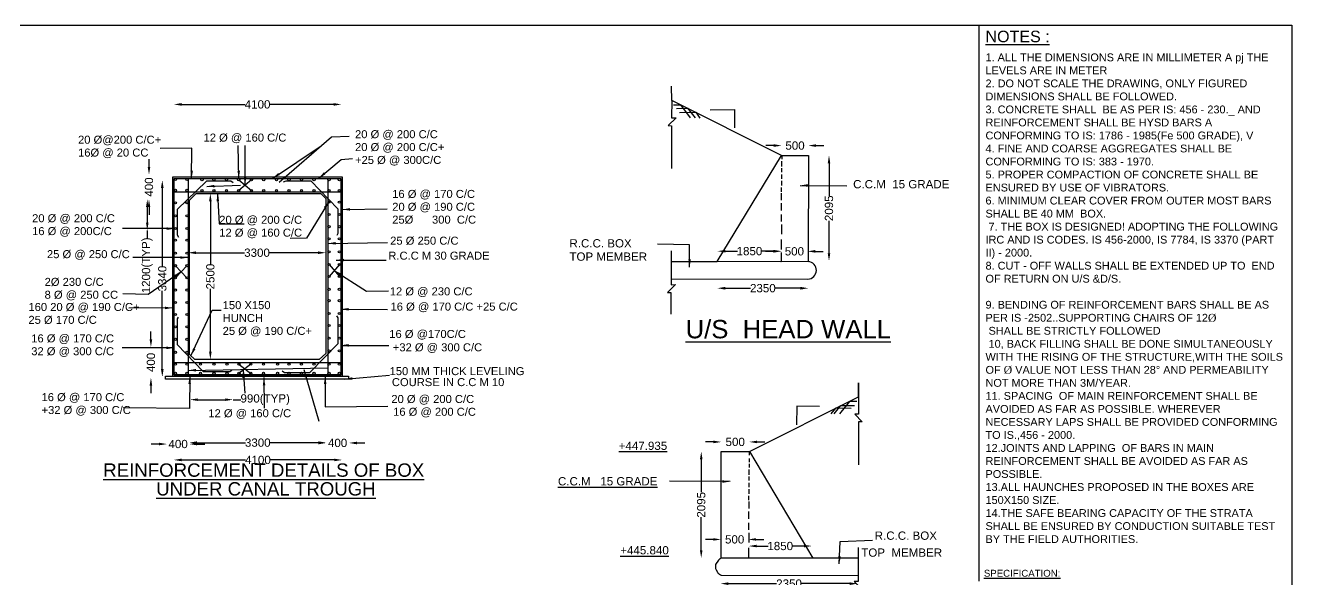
# Model space of a CAD drawing. Header units: millimetres. Extents: x 1717576 to 3438691, y 45591863 to 91207253.
# Drawn here: x 1726162 to 1739948, y 45601155 to 45607188 of the extents above; entities that cross this region are included whole.
import ezdxf

# ---------------------------------------------------------------- set-up
doc = ezdxf.new("R2010")
doc.units = ezdxf.units.MM
doc.header["$MEASUREMENT"] = 0
for name, color, linetype in [('DIMENSION', 7, 'Continuous'), ('DRAWING', 2, 'Continuous'), ('TEXT', 7, 'Continuous')]:
    doc.layers.add(name, color=color, linetype=linetype)
doc.styles.get("Standard").update_dxf_attribs({"font": 'arial.ttf', "height": 90})
doc.dimstyles.get("Standard").update_dxf_attribs({"dimtxt": 100, "dimasz": 85, "dimexe": 0.18, "dimexo": 0.0625, "dimgap": 0.09, "dimtad": 0, "dimdec": 0, "dimzin": 0, "dimdsep": 46, "dimtxsty": 'Standard', "dimcen": 0.09, "dimse1": 1, "dimse2": 1, "dimadec": 0, "dimazin": 0, "dimtfac": 1, "dimtdec": 0, "dimtofl": 0, "dimtmove": 0, "dimatfit": 3, "dimfxl": 1, "dimtolj": 1, "dimtzin": 0, "dimarcsym": 0})

# ---------------------------------------------------------------- blocks, each defined once
blk = doc.blocks.new('*D106')
at = {"layer": 'Defpoints', "color": 0, "transparency": 16777216}
for p in [(1727493, 45605562), (1727508, 45605562), (1727488, 45605295)]:
    blk.add_point(p, dxfattribs=at)
at = {"layer": 'DIMENSION', "color": 0, "lineweight": -2, "transparency": 16777216}
for p, q in [((1727508, 45605647), (1727508, 45605732)), ((1727508, 45605210), (1727508, 45605125))]:
    blk.add_line(p, q, dxfattribs=at)
at = {"layer": 'DIMENSION', "color": 0, "transparency": 16777216}
for points in [[(1727494, 45605647), (1727522, 45605647), (1727508, 45605562)], [(1727494, 45605210), (1727522, 45605210), (1727508, 45605295)]]:
    blk.add_solid(points, dxfattribs=at)
at = {"layer": 'DIMENSION', "color": 0, "transparency": 16777216, "insert": (1727508, 45605428), "char_height": 90, "attachment_point": 5, "rotation": 90}
blk.add_mtext('\\A1;400', dxfattribs=at)
blk = doc.blocks.new('*D107')
at = {"layer": 'Defpoints', "color": 0, "transparency": 16777216}
for p in [(1727488, 45605295), (1727489, 45604956), (1727497, 45604956)]:
    blk.add_point(p, dxfattribs=at)
at = {"layer": 'DIMENSION', "color": 0, "lineweight": -2, "transparency": 16777216}
for p, q in [((1727489, 45605210), (1727489, 45605041)), ((1727489, 45604956), (1727489, 45604871))]:
    blk.add_line(p, q, dxfattribs=at)
at = {"layer": 'DIMENSION', "color": 0, "transparency": 16777216}
for points in [[(1727475, 45605210), (1727503, 45605210), (1727489, 45605295)], [(1727475, 45605041), (1727503, 45605041), (1727489, 45604956)]]:
    blk.add_solid(points, dxfattribs=at)
at = {"layer": 'DIMENSION', "color": 0, "transparency": 16777216, "insert": (1727489, 45604576), "char_height": 90, "attachment_point": 5, "rotation": 90}
blk.add_mtext('\\A1;1200(TYP)', dxfattribs=at)
blk = doc.blocks.new('*D108')
at = {"layer": 'Defpoints', "color": 0, "transparency": 16777216}
for p in [(1727521, 45603685), (1727523, 45603353), (1727529, 45603353)]:
    blk.add_point(p, dxfattribs=at)
at = {"layer": 'DIMENSION', "color": 0, "lineweight": -2, "transparency": 16777216}
for p, q in [((1727529, 45603770), (1727529, 45603855)), ((1727529, 45603268), (1727529, 45603183))]:
    blk.add_line(p, q, dxfattribs=at)
at = {"layer": 'DIMENSION', "color": 0, "transparency": 16777216}
for points in [[(1727515, 45603770), (1727543, 45603770), (1727529, 45603685)], [(1727515, 45603268), (1727543, 45603268), (1727529, 45603353)]]:
    blk.add_solid(points, dxfattribs=at)
at = {"layer": 'DIMENSION', "color": 0, "transparency": 16777216, "insert": (1727529, 45603519), "char_height": 90, "attachment_point": 5, "rotation": 90}
blk.add_mtext('\\A1;400', dxfattribs=at)
blk = doc.blocks.new('*D109')
at = {"layer": 'Defpoints', "color": 0, "transparency": 16777216}
for p in [(1727953, 45603173), (1728424, 45603146), (1728424, 45603114)]:
    blk.add_point(p, dxfattribs=at)
at = {"layer": 'DIMENSION', "color": 0, "lineweight": -2, "transparency": 16777216}
for p, q in [((1728038, 45603114), (1728339, 45603114)), ((1728424, 45603114), (1728509, 45603114))]:
    blk.add_line(p, q, dxfattribs=at)
at = {"layer": 'DIMENSION', "color": 0, "transparency": 16777216}
for points in [[(1728038, 45603128), (1728038, 45603100), (1727953, 45603114)], [(1728339, 45603128), (1728339, 45603100), (1728424, 45603114)]]:
    blk.add_solid(points, dxfattribs=at)
at = {"layer": 'DIMENSION', "color": 0, "transparency": 16777216, "insert": (1728773, 45603114), "char_height": 90, "attachment_point": 5}
blk.add_mtext('\\A1;990(TYP)', dxfattribs=at)
blk = doc.blocks.new('*D110')
at = {"layer": 'Defpoints', "color": 0, "transparency": 16777216}
for p in [(1727703, 45602631), (1727703, 45602631), (1727947, 45602631)]:
    blk.add_point(p, dxfattribs=at)
at = {"layer": 'DIMENSION', "color": 0, "lineweight": -2, "transparency": 16777216}
for p, q in [((1727618, 45602631), (1727533, 45602631)), ((1728032, 45602631), (1728117, 45602631))]:
    blk.add_line(p, q, dxfattribs=at)
at = {"layer": 'DIMENSION', "color": 0, "transparency": 16777216}
for points in [[(1727618, 45602645), (1727618, 45602617), (1727703, 45602631)], [(1728032, 45602645), (1728032, 45602617), (1727947, 45602631)]]:
    blk.add_solid(points, dxfattribs=at)
at = {"layer": 'DIMENSION', "color": 0, "transparency": 16777216, "insert": (1727825, 45602631), "char_height": 90, "attachment_point": 5}
blk.add_mtext('\\A1;400', dxfattribs=at)
blk = doc.blocks.new('*D111')
at = {"layer": 'Defpoints', "color": 0, "transparency": 16777216}
for p in [(1729436, 45602646), (1729436, 45602641), (1727947, 45602631)]:
    blk.add_point(p, dxfattribs=at)
at = {"layer": 'DIMENSION', "color": 0, "lineweight": -2, "transparency": 16777216}
for p, q in [((1728032, 45602646), (1728557, 45602646)), ((1729351, 45602646), (1728826, 45602646))]:
    blk.add_line(p, q, dxfattribs=at)
at = {"layer": 'DIMENSION', "color": 0, "transparency": 16777216}
for points in [[(1728032, 45602661), (1728032, 45602632), (1727947, 45602646)], [(1729351, 45602661), (1729351, 45602632), (1729436, 45602646)]]:
    blk.add_solid(points, dxfattribs=at)
at = {"layer": 'DIMENSION', "color": 0, "transparency": 16777216, "insert": (1728692, 45602646), "char_height": 90, "attachment_point": 5}
blk.add_mtext('\\A1;3300', dxfattribs=at)
blk = doc.blocks.new('*D112')
at = {"layer": 'Defpoints', "color": 0, "transparency": 16777216}
for p in [(1729436, 45602641), (1729686, 45602643), (1729686, 45602643)]:
    blk.add_point(p, dxfattribs=at)
at = {"layer": 'DIMENSION', "color": 0, "lineweight": -2, "transparency": 16777216}
for p, q in [((1729351, 45602643), (1729266, 45602643)), ((1729771, 45602643), (1729856, 45602643))]:
    blk.add_line(p, q, dxfattribs=at)
at = {"layer": 'DIMENSION', "color": 0, "transparency": 16777216}
for points in [[(1729351, 45602657), (1729351, 45602628), (1729436, 45602643)], [(1729771, 45602657), (1729771, 45602628), (1729686, 45602643)]]:
    blk.add_solid(points, dxfattribs=at)
at = {"layer": 'DIMENSION', "color": 0, "transparency": 16777216, "insert": (1729561, 45602643), "char_height": 90, "attachment_point": 5}
blk.add_mtext('\\A1;400', dxfattribs=at)
blk = doc.blocks.new('*D113')
at = {"layer": 'Defpoints', "color": 0, "transparency": 16777216}
for p in [(1727777, 45602458), (1727777, 45602448), (1729611, 45602460)]:
    blk.add_point(p, dxfattribs=at)
at = {"layer": 'DIMENSION', "color": 0, "lineweight": -2, "transparency": 16777216}
for p, q in [((1727862, 45602458), (1728558, 45602458)), ((1729526, 45602458), (1728830, 45602458))]:
    blk.add_line(p, q, dxfattribs=at)
at = {"layer": 'DIMENSION', "color": 0, "transparency": 16777216}
for points in [[(1727862, 45602472), (1727862, 45602444), (1727777, 45602458)], [(1729526, 45602472), (1729526, 45602444), (1729611, 45602458)]]:
    blk.add_solid(points, dxfattribs=at)
at = {"layer": 'DIMENSION', "color": 0, "transparency": 16777216, "insert": (1728694, 45602458), "char_height": 90, "attachment_point": 5}
blk.add_mtext('\\A1;4100', dxfattribs=at)
blk = doc.blocks.new('*D116')
at = {"layer": 'Defpoints', "color": 0, "transparency": 16777216}
for p in [(1729433, 45604713), (1727934, 45604661), (1729433, 45604661)]:
    blk.add_point(p, dxfattribs=at)
at = {"layer": 'DIMENSION', "color": 0, "lineweight": -2, "transparency": 16777216}
for p, q in [((1728019, 45604713), (1728549, 45604713)), ((1729348, 45604713), (1728818, 45604713))]:
    blk.add_line(p, q, dxfattribs=at)
at = {"layer": 'DIMENSION', "color": 0, "transparency": 16777216}
for points in [[(1728019, 45604728), (1728019, 45604699), (1727934, 45604713)], [(1729348, 45604728), (1729348, 45604699), (1729433, 45604713)]]:
    blk.add_solid(points, dxfattribs=at)
at = {"layer": 'DIMENSION', "color": 0, "transparency": 16777216, "insert": (1728684, 45604713), "char_height": 90, "attachment_point": 5}
blk.add_mtext('\\A1;3300', dxfattribs=at)
blk = doc.blocks.new('*D117')
at = {"layer": 'Defpoints', "color": 0, "transparency": 16777216}
for p in [(1728176, 45605359), (1728182, 45605359), (1728182, 45603550)]:
    blk.add_point(p, dxfattribs=at)
at = {"layer": 'DIMENSION', "color": 0, "lineweight": -2, "transparency": 16777216}
for p, q in [((1728176, 45605274), (1728176, 45604589)), ((1728176, 45603635), (1728176, 45604319))]:
    blk.add_line(p, q, dxfattribs=at)
at = {"layer": 'DIMENSION', "color": 0, "transparency": 16777216}
for points in [[(1728162, 45605274), (1728190, 45605274), (1728176, 45605359)], [(1728162, 45603635), (1728190, 45603635), (1728176, 45603550)]]:
    blk.add_solid(points, dxfattribs=at)
at = {"layer": 'DIMENSION', "color": 0, "transparency": 16777216, "insert": (1728176, 45604454), "char_height": 90, "attachment_point": 5, "rotation": 90}
blk.add_mtext('\\A1;2500', dxfattribs=at)
blk = doc.blocks.new('*D114')
at = {"layer": 'Defpoints', "color": 0, "transparency": 16777216}
for p in [(1727653, 45605503), (1727674, 45605503), (1727656, 45603361)]:
    blk.add_point(p, dxfattribs=at)
at = {"layer": 'DIMENSION', "color": 0, "lineweight": -2, "transparency": 16777216}
for p, q in [((1727653, 45605418), (1727653, 45604566)), ((1727653, 45603446), (1727653, 45604298))]:
    blk.add_line(p, q, dxfattribs=at)
at = {"layer": 'DIMENSION', "color": 0, "transparency": 16777216}
for points in [[(1727638, 45605418), (1727667, 45605418), (1727653, 45605503)], [(1727638, 45603446), (1727667, 45603446), (1727653, 45603361)]]:
    blk.add_solid(points, dxfattribs=at)
at = {"layer": 'DIMENSION', "color": 0, "transparency": 16777216, "insert": (1727653, 45604432), "char_height": 90, "attachment_point": 5, "rotation": 90}
blk.add_mtext('\\A1;3340', dxfattribs=at)
blk = doc.blocks.new('*D115')
at = {"layer": 'Defpoints', "color": 0, "transparency": 16777216}
for p in [(1727778, 45606326), (1729602, 45606344), (1729602, 45606327)]:
    blk.add_point(p, dxfattribs=at)
at = {"layer": 'DIMENSION', "color": 0, "lineweight": -2, "transparency": 16777216}
for p, q in [((1727863, 45606327), (1728554, 45606327)), ((1729517, 45606327), (1728826, 45606327))]:
    blk.add_line(p, q, dxfattribs=at)
at = {"layer": 'DIMENSION', "color": 0, "transparency": 16777216}
for points in [[(1727863, 45606342), (1727863, 45606313), (1727778, 45606327)], [(1729517, 45606342), (1729517, 45606313), (1729602, 45606327)]]:
    blk.add_solid(points, dxfattribs=at)
at = {"layer": 'DIMENSION', "color": 0, "transparency": 16777216, "insert": (1728690, 45606327), "char_height": 90, "attachment_point": 5}
blk.add_mtext('\\A1;4100', dxfattribs=at)
blk = doc.blocks.new('*D118')
at = {"layer": 'Defpoints', "color": 0, "transparency": 16777216}
for p in [(1734686, 45605879), (1734395, 45605773), (1734686, 45605771)]:
    blk.add_point(p, dxfattribs=at)
at = {"layer": 'DIMENSION', "color": 0, "lineweight": -2, "transparency": 16777216}
for p, q in [((1734310, 45605879), (1734225, 45605879)), ((1734771, 45605879), (1734856, 45605879))]:
    blk.add_line(p, q, dxfattribs=at)
at = {"layer": 'DIMENSION', "color": 0, "transparency": 16777216}
for points in [[(1734310, 45605894), (1734310, 45605865), (1734395, 45605879)], [(1734771, 45605894), (1734771, 45605865), (1734686, 45605879)]]:
    blk.add_solid(points, dxfattribs=at)
at = {"layer": 'DIMENSION', "color": 0, "transparency": 16777216, "insert": (1734541, 45605879), "char_height": 90, "attachment_point": 5}
blk.add_mtext('\\A1;500', dxfattribs=at)
blk = doc.blocks.new('*D119')
at = {"layer": 'Defpoints', "color": 0, "transparency": 16777216}
for p in [(1734687, 45605772), (1734685, 45604622), (1734911, 45604622)]:
    blk.add_point(p, dxfattribs=at)
at = {"layer": 'DIMENSION', "color": 0, "lineweight": -2, "transparency": 16777216}
for p, q in [((1734911, 45605687), (1734911, 45605333)), ((1734911, 45604707), (1734911, 45605062))]:
    blk.add_line(p, q, dxfattribs=at)
at = {"layer": 'DIMENSION', "color": 0, "transparency": 16777216}
for points in [[(1734897, 45605687), (1734925, 45605687), (1734911, 45605772)], [(1734897, 45604707), (1734925, 45604707), (1734911, 45604622)]]:
    blk.add_solid(points, dxfattribs=at)
at = {"layer": 'DIMENSION', "color": 0, "transparency": 16777216, "insert": (1734911, 45605197), "char_height": 90, "attachment_point": 5, "rotation": 90}
blk.add_mtext('\\A1;2095', dxfattribs=at)
blk = doc.blocks.new('*D120')
at = {"layer": 'Defpoints', "color": 0, "transparency": 16777216}
for p in [(1734393, 45604730), (1733698, 45604620), (1734393, 45604620)]:
    blk.add_point(p, dxfattribs=at)
at = {"layer": 'DIMENSION', "color": 0, "lineweight": -2, "transparency": 16777216}
for p, q in [((1733783, 45604730), (1733915, 45604730)), ((1734308, 45604730), (1734175, 45604730))]:
    blk.add_line(p, q, dxfattribs=at)
at = {"layer": 'DIMENSION', "color": 0, "transparency": 16777216}
for points in [[(1733783, 45604744), (1733783, 45604715), (1733698, 45604730)], [(1734308, 45604744), (1734308, 45604715), (1734393, 45604730)]]:
    blk.add_solid(points, dxfattribs=at)
at = {"layer": 'DIMENSION', "color": 0, "transparency": 16777216, "insert": (1734045, 45604730), "char_height": 90, "attachment_point": 5}
blk.add_mtext('\\A1;1850', dxfattribs=at)
blk = doc.blocks.new('*D121')
at = {"layer": 'Defpoints', "color": 0, "transparency": 16777216}
for p in [(1734678, 45604728), (1734391, 45604616), (1734678, 45604617)]:
    blk.add_point(p, dxfattribs=at)
at = {"layer": 'DIMENSION', "color": 0, "lineweight": -2, "transparency": 16777216}
for p, q in [((1734306, 45604728), (1734221, 45604728)), ((1734763, 45604728), (1734848, 45604728))]:
    blk.add_line(p, q, dxfattribs=at)
at = {"layer": 'DIMENSION', "color": 0, "transparency": 16777216}
for points in [[(1734306, 45604743), (1734306, 45604714), (1734391, 45604728)], [(1734763, 45604743), (1734763, 45604714), (1734678, 45604728)]]:
    blk.add_solid(points, dxfattribs=at)
at = {"layer": 'DIMENSION', "color": 0, "transparency": 16777216, "insert": (1734534, 45604728), "char_height": 90, "attachment_point": 5}
blk.add_mtext('\\A1;500', dxfattribs=at)
blk = doc.blocks.new('*D122')
at = {"layer": 'Defpoints', "color": 0, "transparency": 16777216}
for p in [(1733696, 45604615), (1734685, 45604618), (1734685, 45604327)]:
    blk.add_point(p, dxfattribs=at)
at = {"layer": 'DIMENSION', "color": 0, "lineweight": -2, "transparency": 16777216}
for p, q in [((1733781, 45604327), (1734056, 45604327)), ((1734600, 45604327), (1734326, 45604327))]:
    blk.add_line(p, q, dxfattribs=at)
at = {"layer": 'DIMENSION', "color": 0, "transparency": 16777216}
for points in [[(1733781, 45604341), (1733781, 45604312), (1733696, 45604327)], [(1734600, 45604341), (1734600, 45604312), (1734685, 45604327)]]:
    blk.add_solid(points, dxfattribs=at)
at = {"layer": 'DIMENSION', "color": 0, "transparency": 16777216, "insert": (1734191, 45604327), "char_height": 90, "attachment_point": 5}
blk.add_mtext('\\A1;2350', dxfattribs=at)
blk = doc.blocks.new('*D123')
at = {"layer": 'Defpoints', "color": 0, "transparency": 16777216}
for p in [(1734042, 45602654), (1733738, 45602550), (1734042, 45602549)]:
    blk.add_point(p, dxfattribs=at)
at = {"layer": 'DIMENSION', "color": 0, "lineweight": -2, "transparency": 16777216}
for p, q in [((1733653, 45602654), (1733568, 45602654)), ((1734127, 45602654), (1734212, 45602654))]:
    blk.add_line(p, q, dxfattribs=at)
at = {"layer": 'DIMENSION', "color": 0, "transparency": 16777216}
for points in [[(1733653, 45602668), (1733653, 45602640), (1733738, 45602654)], [(1734127, 45602668), (1734127, 45602640), (1734042, 45602654)]]:
    blk.add_solid(points, dxfattribs=at)
at = {"layer": 'DIMENSION', "color": 0, "transparency": 16777216, "insert": (1733890, 45602654), "char_height": 90, "attachment_point": 5}
blk.add_mtext('\\A1;500', dxfattribs=at)
blk = doc.blocks.new('*D124')
at = {"layer": 'Defpoints', "color": 0, "transparency": 16777216}
for p in [(1733735, 45601588), (1734033, 45601593), (1734033, 45601590)]:
    blk.add_point(p, dxfattribs=at)
at = {"layer": 'DIMENSION', "color": 0, "lineweight": -2, "transparency": 16777216}
for p, q in [((1733650, 45601593), (1733565, 45601593)), ((1734118, 45601593), (1734203, 45601593))]:
    blk.add_line(p, q, dxfattribs=at)
at = {"layer": 'DIMENSION', "color": 0, "transparency": 16777216}
for points in [[(1733650, 45601607), (1733650, 45601579), (1733735, 45601593)], [(1734118, 45601607), (1734118, 45601579), (1734033, 45601593)]]:
    blk.add_solid(points, dxfattribs=at)
at = {"layer": 'DIMENSION', "color": 0, "transparency": 16777216, "insert": (1733884, 45601593), "char_height": 90, "attachment_point": 5}
blk.add_mtext('\\A1;500', dxfattribs=at)
blk = doc.blocks.new('*D125')
at = {"layer": 'Defpoints', "color": 0, "transparency": 16777216}
for p in [(1734724, 45601521), (1734037, 45601392), (1734724, 45601390)]:
    blk.add_point(p, dxfattribs=at)
at = {"layer": 'DIMENSION', "color": 0, "lineweight": -2, "transparency": 16777216}
for p, q in [((1734122, 45601521), (1734250, 45601521)), ((1734639, 45601521), (1734510, 45601521))]:
    blk.add_line(p, q, dxfattribs=at)
at = {"layer": 'DIMENSION', "color": 0, "transparency": 16777216}
for points in [[(1734122, 45601535), (1734122, 45601507), (1734037, 45601521)], [(1734639, 45601535), (1734639, 45601507), (1734724, 45601521)]]:
    blk.add_solid(points, dxfattribs=at)
at = {"layer": 'DIMENSION', "color": 0, "transparency": 16777216, "insert": (1734380, 45601521), "char_height": 90, "attachment_point": 5}
blk.add_mtext('\\A1;1850', dxfattribs=at)
blk = doc.blocks.new('*D126')
at = {"layer": 'Defpoints', "color": 0, "transparency": 16777216}
for p in [(1733738, 45602550), (1733520, 45601391), (1733738, 45601391)]:
    blk.add_point(p, dxfattribs=at)
at = {"layer": 'DIMENSION', "color": 0, "lineweight": -2, "transparency": 16777216}
for p, q in [((1733520, 45602465), (1733520, 45602106)), ((1733520, 45601476), (1733520, 45601835))]:
    blk.add_line(p, q, dxfattribs=at)
at = {"layer": 'DIMENSION', "color": 0, "transparency": 16777216}
for points in [[(1733506, 45602465), (1733534, 45602465), (1733520, 45602550)], [(1733506, 45601476), (1733534, 45601476), (1733520, 45601391)]]:
    blk.add_solid(points, dxfattribs=at)
at = {"layer": 'DIMENSION', "color": 0, "transparency": 16777216, "insert": (1733520, 45601970), "char_height": 90, "attachment_point": 5, "rotation": 90}
blk.add_mtext('\\A1;2095', dxfattribs=at)
blk = doc.blocks.new('*D127')
at = {"layer": 'Defpoints', "color": 0, "transparency": 16777216}
for p in [(1733731, 45601208), (1735221, 45601200), (1735221, 45601112)]:
    blk.add_point(p, dxfattribs=at)
at = {"layer": 'DIMENSION', "color": 0, "lineweight": -2, "transparency": 16777216}
for p, q in [((1733816, 45601112), (1734341, 45601112)), ((1735136, 45601112), (1734611, 45601112))]:
    blk.add_line(p, q, dxfattribs=at)
at = {"layer": 'DIMENSION', "color": 0, "transparency": 16777216}
for points in [[(1733816, 45601126), (1733816, 45601097), (1733731, 45601112)], [(1735136, 45601126), (1735136, 45601097), (1735221, 45601112)]]:
    blk.add_solid(points, dxfattribs=at)
at = {"layer": 'DIMENSION', "color": 0, "transparency": 16777216, "insert": (1734476, 45601112), "char_height": 90, "attachment_point": 5}
blk.add_mtext('\\A1;2350', dxfattribs=at)

msp = doc.modelspace()

# ---------------------------------------------------------------- linework, layer by layer
at = {"layer": 'DIMENSION'}
msp.add_lwpolyline([(1739948, 45591862.8), (1717576.1, 45591862.8), (1717576.1, 45607187.9), (1739948, 45607187.9)], close=True, dxfattribs=at)
for points in [[(1736547.5, 45601138), (1736547.5, 45607187.9)], [(1734394.6, 45605770.8), (1733198.8, 45606370.4), (1733197.6, 45606527.2)], [(1733198.8, 45606370.3), (1733198.1, 45606182.6), (1733247.5, 45606182.6), (1733158.6, 45606096.3), (1733197.2, 45606095.6), (1733196.4, 45605629.1)], [(1733218.5, 45606320.9), (1733295.2, 45606321.6), (1733400.4, 45606181)], [(1733250.9, 45606282.9), (1733370.3, 45606286.9), (1733452.6, 45606181.8)], [(1733283.3, 45606239.5), (1733462.1, 45606242.6), (1733504.8, 45606179.4)], [(1733617, 45606268), (1733881.1, 45606273.3), (1733882.9, 45606071.4)], [(1734686.8, 45605771.5), (1734683.6, 45604615.8), (1733694, 45604617.6), (1734394.9, 45605770.8), (1734687, 45605771.4)], [(1734393.3, 45605708), (1734394.5, 45605651.6)], [(1734395.8, 45605770.1), (1734396.4, 45605731.8)], [(1734392.4, 45605563.6), (1734392.4, 45605517.9)], [(1734392.7, 45605633.9), (1734392.7, 45605590.6)], [(1734391.2, 45605422.8), (1734391.2, 45605377)], [(1734392.1, 45605497), (1734392.1, 45605445.4)], [(1734391.8, 45605361.3), (1734391.8, 45605309.7)], [(1734391.8, 45605309.7), (1734391.8, 45605285.6)], [(1734391.5, 45605251.8), (1734391.5, 45605172.8)], [(1734391.5, 45605127.5), (1734391.5, 45605052.8)], [(1734392.1, 45605021.1), (1734392.1, 45604915.7)], [(1734391.6, 45604857.8), (1734391.6, 45604747.4)], [(1733192.9, 45604735.6), (1733191.9, 45604411.3), (1733191.9, 45604364.4), (1733239.3, 45604366.3), (1733152.1, 45604281.1), (1733189, 45604281.1), (1733190.2, 45604046.3)], [(1734391.6, 45604715), (1734391.6, 45604615.8), (1734388.2, 45604615.8)], [(1733194.7, 45604616.9), (1733694.2, 45604617.6)], [(1734044, 45602549.3), (1735232.4, 45603143.3), (1735232.4, 45603297.1), (1735232.4, 45602954.7), (1735191.8, 45602954.7), (1735273.7, 45602871.4), (1735231.6, 45602871.4), (1735231.6, 45602405.2)], [(1735213.6, 45603095.4), (1735133, 45603093.9), (1735027, 45602959.8)], [(1734807.8, 45603040), (1734560.1, 45603041.8), (1734558.2, 45602841.5)], [(1735152.8, 45603017.7), (1734980.4, 45603020.5), (1734929.5, 45602958.4)], [(1734967.6, 45602958.4), (1735041.1, 45603048.8), (1735188.1, 45603050.2)], [(1735227.5, 45601390.2), (1733738.8, 45601390.2), (1733738.8, 45602549.3), (1734044.1, 45602549.3), (1734733.2, 45601390)], [(1734040.4, 45602548.1), (1734041.1, 45602509.9)], [(1734040.4, 45602414.6), (1734041.1, 45602376.3)], [(1734042.4, 45602472.4), (1734043.1, 45602434.2)], [(1734037.4, 45602278.4), (1734037.4, 45602235.1)], [(1734037.9, 45602352.5), (1734039.2, 45602296.1)], [(1734036.8, 45602141.5), (1734036.8, 45602089.9)], [(1734037.1, 45602208.1), (1734037.1, 45602162.4)], [(1734035.9, 45602067.3), (1734035.9, 45602021.5)], [(1734036.5, 45602005.8), (1734036.5, 45601954.2)], [(1734036.5, 45601954.2), (1734036.5, 45601930.1)], [(1734036.2, 45601896.3), (1734036.2, 45601817.3)], [(1734036.2, 45601772), (1734036.2, 45601697.3)], [(1734036.8, 45601665.6), (1734036.8, 45601560.2)], [(1734036.2, 45601502.3), (1734036.2, 45601391.9)], [(1735229.9, 45601505.2), (1735230.2, 45601134.3), (1735184.5, 45601134.3), (1735267.1, 45601051.8), (1735232.8, 45601050.1), (1735229.5, 45600817.6)], [(1733738.6, 45601390.2), (1733725.8, 45601383.6), (1733720.9, 45601381.6), (1733707.2, 45601366.2), (1733676.6, 45601321.6), (1733676, 45601310.7), (1733676.6, 45601296.5), (1733677, 45601290), (1733676.8, 45601277.7), (1733681.5, 45601261.9), (1733696.5, 45601237), (1733700.2, 45601227.7), (1733709.8, 45601222), (1733716, 45601216.5), (1733722.8, 45601211.3), (1733729.7, 45601206.6), (1733733.6, 45601203.5), (1733735.7, 45601203.3), (1733740.4, 45601202.5)], [(1733735.5, 45601202.9), (1735230.4, 45601200.2)]]:
    msp.add_lwpolyline(points, dxfattribs=at)
msp.add_lwpolyline([(1733192.6, 45604430), (1734678.8, 45604426.9, 0.9783251), (1734683.3, 45604615.9, 1.2588933)], format="xyb", dxfattribs=at)
at = {"layer": 'DRAWING', "color": 0}
for points in [[(1727767.1, 45605538.1), (1729611.3, 45605538.1), (1729611.3, 45603369.5), (1727767.1, 45603369.5)], [(1727782.7, 45605522.5), (1729595.8, 45605522.5), (1729595.8, 45603385), (1727782.7, 45603385)], [(1727687.7, 45603369.5), (1729681.4, 45603369.5), (1729681.4, 45603336.6), (1727687.7, 45603336.6)]]:
    msp.add_lwpolyline(points, close=True, dxfattribs=at)
for points in [[(1728424.8, 45605474.4), (1728398.1, 45605491.6), (1728133.5, 45605491.6), (1727814.1, 45605184.9), (1727814.1, 45604908.2), (1727829.6, 45604884.3)], [(1727934, 45605522.5), (1727934, 45603369.5)], [(1728484.2, 45605508.1), (1728624.1, 45605390.8)], [(1728624.1, 45605508.1), (1728484.2, 45605390.8)], [(1728972.6, 45605485.3), (1729001.5, 45605497.3), (1729270.5, 45605497.3), (1729564.4, 45605191.5), (1729564.4, 45604921.1), (1729551.7, 45604899.1)], [(1729454.8, 45605522.5), (1729454.8, 45603385)], [(1727782.7, 45605377.1), (1729595.8, 45605377.1)], [(1727950.6, 45605285.4), (1728020.6, 45605358.9), (1729378.5, 45605358.9), (1729433.2, 45605302.3), (1729433.2, 45603616.5), (1729362, 45603549.6), (1728007.7, 45603549.6), (1727949.8, 45603605.6), (1727950.6, 45605285.4)], [(1727921.4, 45604571.9), (1727796.8, 45604439.8)], [(1727796.8, 45604571.9), (1727921.4, 45604439.8)], [(1729580.3, 45604585.2), (1729467.7, 45604455.1)], [(1729467.7, 45604585.2), (1729580.3, 45604455.1)], [(1728957.2, 45603429.1), (1728982.8, 45603407.9), (1729258.9, 45603407.9), (1729568.4, 45603725.4), (1729568.4, 45604003.5), (1729551.8, 45604027.2)], [(1727826.7, 45604012.9), (1727816.4, 45603993.3), (1727816.4, 45603715.2), (1728096.6, 45603421.9), (1728389.2, 45603421.9), (1728409.4, 45603436.6)], [(1727782.7, 45603517.4), (1729595.8, 45603517.4)], [(1728617, 45603500.8), (1728487.4, 45603400.1)], [(1728487.4, 45603500.8), (1728617, 45603400.1)]]:
    msp.add_lwpolyline(points, dxfattribs=at)
for centre in [(1727796.8, 45605509.7), (1727796.8, 45605392.5), (1727921.4, 45605509.7), (1727921.4, 45605392.5), (1728084.8, 45605508.1), (1728084.8, 45605390.8), (1728214.8, 45605508.1), (1728214.8, 45605390.8), (1728352.1, 45605508.1), (1728352.1, 45605390.8), (1728484.2, 45605508.1), (1728484.2, 45605390.8), (1728624.1, 45605508.1), (1728624.1, 45605390.8), (1728756.6, 45605508.1), (1728756.6, 45605390.8), (1728895.2, 45605508.1), (1728895.2, 45605390.8), (1729032.5, 45605508.1), (1729032.5, 45605390.8), (1729168.5, 45605508.1), (1729168.5, 45605390.8), (1729304.5, 45605508.1), (1729304.5, 45605390.8), (1729467.7, 45605508.1), (1729467.7, 45605390.8), (1729580.3, 45605508.1), (1729580.3, 45605390.8), (1727796.8, 45605255.4), (1727921.4, 45605255.4), (1729467.7, 45605263.2), (1729580.3, 45605263.2), (1727796.8, 45605115), (1727921.4, 45605115), (1729467.7, 45605128.7), (1729580.3, 45605128.7), (1727796.8, 45604977.3), (1727921.4, 45604977.3), (1729467.7, 45604997.1), (1729580.3, 45604997.1), (1727796.8, 45604850.1), (1727921.4, 45604850.1), (1729467.7, 45604864.9), (1729580.3, 45604864.9), (1727796.8, 45604708.1), (1727921.4, 45604708.1), (1729467.7, 45604723.1), (1729580.3, 45604723.1), (1727796.8, 45604571.9), (1727921.4, 45604571.9), (1729467.7, 45604585.2), (1729580.3, 45604585.2), (1727796.8, 45604439.8), (1727921.4, 45604439.8), (1729467.7, 45604455.1), (1729580.3, 45604455.1), (1727796.8, 45604307.3), (1727921.4, 45604307.3), (1729467.7, 45604314.3), (1729580.3, 45604314.3), (1727796.8, 45604171.9), (1727921.4, 45604171.9), (1729467.7, 45604191.5), (1729580.3, 45604191.5), (1727796.8, 45604041.4), (1727921.4, 45604041.4), (1729467.7, 45604051.1), (1729580.3, 45604051.1), (1727796.8, 45603907.1), (1727921.4, 45603907.1), (1729467.7, 45603921), (1729580.3, 45603921), (1727796.8, 45603770), (1727921.4, 45603770), (1729467.7, 45603783), (1729580.3, 45603783), (1727796.8, 45603629.6), (1727921.4, 45603629.6), (1729467.7, 45603645.5), (1729580.3, 45603645.5), (1727796.8, 45603500.8), (1727921.4, 45603500.8), (1728069.5, 45603500.8), (1728215, 45603500.8), (1728357.8, 45603500.8), (1728487.4, 45603500.8), (1728617, 45603500.8), (1728754.5, 45603500.8), (1728907.9, 45603500.8), (1729032.2, 45603500.8), (1729167.1, 45603500.8), (1729304.6, 45603500.8), (1729467.7, 45603500.8), (1729580.3, 45603500.8), (1727796.8, 45603400.1), (1727921.4, 45603400.1), (1728069.5, 45603400.1), (1728215, 45603400.1), (1728357.8, 45603400.1), (1728487.4, 45603400.1), (1728617, 45603400.1), (1728754.5, 45603400.1), (1728907.9, 45603400.1), (1729032.2, 45603400.1), (1729167.1, 45603400.1), (1729304.6, 45603400.1), (1729467.7, 45603400.1), (1729580.3, 45603400.1)]:
    msp.add_circle(centre, 11.6, dxfattribs=at)

# ---------------------------------------------------------------- texts
at = {"layer": 'DIMENSION', "color": 0}
msp.add_text('%%UNOTES :', height=125, dxfattribs=at).set_placement((1736614.8, 45607004.3))
at = {"layer": 'DIMENSION'}
for s, height, p in [('C.C.M  15 GRADE', 90, (1735173.7, 45605414.1)), ('R.C.C. BOX', 90, (1732085.4, 45604770.6)), ('TOP MEMBER', 90, (1732085.4, 45604626)), ('%%UU/S  HEAD WALL', 200, (1733350.2, 45603781.9)), ('%%U+447.935', 90, (1732621.6, 45602567)), ('%%UC.C.M   15 GRADE', 90, (1731960.4, 45602180.9)), ('R.C.C. BOX', 90, (1735408.6, 45601589.1)), ('%%U+445.840', 90, (1732638.8, 45601430.3)), ('TOP  MEMBER', 90, (1735262.7, 45601404.6)), ('%%USPECIFICATION:', 75, (1736597.1, 45601187.3))]:
    msp.add_text(s, height=height, dxfattribs=at).set_placement(p)
at = {"layer": 'DIMENSION', "color": 0, "insert": (1736614.8, 45606881.8), "char_height": 85, "width": 3242.364, "attachment_point": 1}
msp.add_mtext('1. ALL THE DIMENSIONS ARE IN MILLIMETER A pj THE LEVELS ARE IN METER\\P2. DO NOT SCALE THE DRAWING, ONLY FIGURED DIMENSIONS SHALL BE FOLLOWED. \\P3. CONCRETE SHALL  BE AS PER IS: 456 - 230._ AND  REINFORCEMENT SHALL BE HYSD BARS A CONFORMING TO IS: 1786 - 1985(Fe 500 GRADE), V \\P4. FINE AND COARSE AGGREGATES SHALL BE CONFORMING TO IS: 383 - 1970. \\P5. PROPER COMPACTION OF CONCRETE SHALL BE ENSURED BY USE OF VIBRATORS.\\P6. MINIMUM CLEAR COVER FROM OUTER MOST BARS SHALL BE 40 MM  BOX. \\P 7. THE BOX IS DESIGNED! ADOPTING THE FOLLOWING IRC AND IS CODES. IS 456-2000, IS 7784, IS 3370 (PART II) - 2000.\\P8. CUT - OFF WALLS SHALL BE EXTENDED UP TO  END OF RETURN ON U/S &D/S.\\P\\P9. BENDING OF REINFORCEMENT BARS SHALL BE AS PER IS -2502..SUPPORTING CHAIRS OF 12{\\fTimes New Roman|b0|i0|c0|p18;Ø\\fMS Shell Dlg 2|b0|i0|c0|p0;\\H0.70833x;\\P} SHALL BE STRICTLY FOLLOWED \\P 10, BACK FILLING SHALL BE DONE SIMULTANEOUSLY WITH THE RISING OF THE STRUCTURE,WITH THE SOILS OF {\\fTimes New Roman|b0|i0|c0|p18;Ø} VALUE NOT LESS THAN 28° AND PERMEABILITY NOT MORE THAN 3M/YEAR. \\P11. SPACING  OF MAIN REINFORCEMENT SHALL BE AVOIDED AS FAR AS POSSIBLE. WHEREVER NECESSARY LAPS SHALL BE PROVIDED CONFORMING TO IS.,456 - 2000. \\P12.JOINTS AND LAPPING  OF BARS IN MAIN REINFORCEMENT SHALL BE AVOIDED AS FAR AS POSSIBLE.\\P13.ALL HAUNCHES PROPOSED IN THE BOXES ARE 150X150 SIZE.\\P14.THE SAFE BEARING CAPACITY OF THE STRATA SHALL BE ENSURED BY CONDUCTION SUITABLE TEST BY THE FIELD AUTHORITIES.', dxfattribs=at)
at = {"layer": 'TEXT', "color": 0}
for s, height, p in [('20 Ø@200 C/C+', 87.147, (1726735.4, 45605899.7)), ('12 Ø @ 160 C/C', 87.147, (1728101.9, 45605922.7)), ('20 Ø @ 200 C/C', 87.147, (1729751, 45605959.4)), ('16Ø @ 20 CC', 87.147, (1726735.4, 45605759.7)), ('20 Ø @ 200 C/C+', 87.147, (1729751, 45605819.4)), ('+25 Ø @ 300C/C', 87.147, (1729751, 45605679.4)), ('16 Ø @ 170 C/C', 87.147, (1730155.9, 45605309.6)), ('20 Ø @ 190 C/C', 87.147, (1730155.9, 45605169.7)), ('20 Ø @ 200 C/C', 87.147, (1726235.3, 45605044.9)), ('20 Ø @ 200 C/C', 87.147, (1728272.9, 45605028.2)), ('25Ø      300  C/C', 87.147, (1730155.9, 45605029.7)), ('16 Ø @ 200C/C', 87.147, (1726235.3, 45604904.9)), ('12 Ø @ 160 C/C', 87.147, (1728272.9, 45604888.2)), ('25 Ø 250 C/C', 87.147, (1730133.6, 45604800.7)), ('25 Ø @ 250 C/C', 87.147, (1726397.2, 45604654.1)), ('R.C.C M 30 GRADE', 87.147, (1730113.5, 45604637.7)), ('2Ø 230 C/C', 87.15, (1726371.5, 45604352.4)), ('8 Ø @ 250 CC', 87.147, (1726371.5, 45604212.4)), ('12 Ø @ 230 C/C', 87.147, (1730129.4, 45604249)), ('160 20 Ø @ 190 C/C+', 87.147, (1726195.5, 45604079.2)), ('150 X150', 87.15, (1728309.9, 45604099.1)), ('16 Ø @ 170 C/C +25 C/C', 87.147, (1730137.9, 45604083.3)), ('25 Ø 170 C/C', 87.147, (1726195.5, 45603939.2)), ('HUNCH', 87.15, (1728309.9, 45603959.1)), ('25 Ø @ 190 C/C+', 87.147, (1728309.9, 45603819.1)), ('16 Ø @ 170 C/C', 87.147, (1726226.1, 45603737.4)), ('16 Ø @170C/C', 87.147, (1730123.8, 45603785.5)), ('32 Ø @ 300 C/C', 87.147, (1726226.1, 45603597.4)), ('+32 Ø @ 300 C/C', 87.147, (1730162.4, 45603640.1)), ('150 MM THICK LEVELING', 87.147, (1730127.4, 45603381)), ('COURSE IN C.C M 10', 87.147, (1730152.1, 45603261.5)), ('16 Ø @ 170 C/C', 87.147, (1726338.2, 45603097.8)), ('20 Ø @ 200 C/C', 87.147, (1730146.3, 45603077.6)), ('+32 Ø @ 300 C/C', 87.147, (1726338.2, 45602957.8)), ('12 Ø @ 160 C/C', 87.147, (1728154.1, 45602922.8)), ('16 Ø @ 200 C/C', 87.147, (1730165.8, 45602938.8)), ('%%UREINFORCEMENT DETAILS OF BOX', 145.245, (1727009.7, 45602274.9)), ('%%UUNDER CANAL TROUGH', 145.245, (1727586.1, 45602070.9))]:
    msp.add_text(s, height=height, dxfattribs=at).set_placement(p)

# ---------------------------------------------------------------- dimensions: what is measured, and where the dimension line sits
at = {"layer": 'DIMENSION', "color": 0}
for base, p1, p2, text, picture, middle in [((1729602.3, 45606327.4), (1727778.1, 45606326), (1729602.3, 45606343.9), '4100', '*D115', (1728690.2, 45606327.4)), ((1729433.2, 45604713.4), (1727934, 45604660.8), (1729433.2, 45604660.8), '3300', '*D116', (1728683.6, 45604713.4)), ((1728424.3, 45603114.1), (1727952.9, 45603173.5), (1728424.3, 45603145.8), '990(TYP)', '*D109', (1728773.5, 45603114.1)), ((1727702.8, 45602631.2), (1727947, 45602631.2), (1727702.8, 45602631.2), '400', '*D110', (1727824.9, 45602631.2)), ((1729436.5, 45602646.5), (1727947, 45602631.2), (1729436.5, 45602640.6), '3300', '*D111', (1728691.7, 45602646.5)), ((1729685.6, 45602642.5), (1729436.5, 45602640.6), (1729685.6, 45602642.5), '400', '*D112', (1729561, 45602642.5)), ((1727776.5, 45602457.8), (1729611, 45602459.7), (1727776.5, 45602448), '4100', '*D113', (1728693.7, 45602457.8))]:
    dim = msp.add_linear_dim(base=base, p1=p1, p2=p2, text=text, dimstyle='Standard', dxfattribs=at)
    dim.commit()
    dim.dimension.update_dxf_attribs({"geometry": picture, "text_midpoint": middle})
at = {"layer": 'DIMENSION'}
for base, p1, p2, text, picture, middle in [((1734685.7, 45605879.4), (1734395.3, 45605772.8), (1734685.7, 45605771.2), '500', '*D118', (1734540.5, 45605879.4)), ((1734392.6, 45604729.6), (1733697.6, 45604620.4), (1734392.6, 45604620.4), '1850', '*D120', (1734045.1, 45604729.6)), ((1734678.1, 45604728.4), (1734390.6, 45604616.2), (1734678.1, 45604617.1), '500', '*D121', (1734534.4, 45604728.4)), ((1734684.9, 45604326.6), (1733696.4, 45604615.1), (1734684.9, 45604617.5), '2350', '*D122', (1734190.6, 45604326.6)), ((1734042.1, 45602653.8), (1733738.3, 45602550), (1734042.1, 45602549.4), '500', '*D123', (1733890.2, 45602653.8)), ((1734033.2, 45601593.3), (1733734.7, 45601588.1), (1734033.2, 45601589.8), '500', '*D124', (1733883.9, 45601593.3)), ((1734723.8, 45601520.8), (1734036.6, 45601391.5), (1734723.8, 45601389.7), '1850', '*D125', (1734380.2, 45601520.8)), ((1735221, 45601111.5), (1733731.1, 45601208.3), (1735221, 45601199.7), '2350', '*D127', (1734476, 45601111.5))]:
    dim = msp.add_linear_dim(base=base, p1=p1, p2=p2, text=text, dimstyle='Standard', dxfattribs=at)
    dim.commit()
    dim.dimension.update_dxf_attribs({"geometry": picture, "text_midpoint": middle})
at = {"layer": 'DIMENSION', "color": 0}
for base, p1, p2, text, picture, middle in [((1727508, 45605562.3), (1727488.3, 45605294.6), (1727492.5, 45605562.3), '400', '*D106', (1727508, 45605428.5)), ((1727652.5, 45605502.9), (1727655.5, 45603361.4), (1727674.3, 45605502.9), '3340', '*D114', (1727652.5, 45604432.1)), ((1727489.2, 45604955.7), (1727488.3, 45605294.6), (1727497.1, 45604955.7), '1200(TYP)', '*D107', (1727489.2, 45604575.7)), ((1728176.1, 45605358.9), (1728181.7, 45603549.6), (1728181.7, 45605358.9), '2500', '*D117', (1728176.1, 45604454.2)), ((1727529, 45603352.7), (1727521.1, 45603685.1), (1727523, 45603352.7), '400', '*D108', (1727529, 45603518.9))]:
    dim = msp.add_linear_dim(base=base, p1=p1, p2=p2, angle=90, text=text, dimstyle='Standard', dxfattribs=at)
    dim.commit()
    dim.dimension.update_dxf_attribs({"geometry": picture, "text_midpoint": middle})
at = {"layer": 'DIMENSION'}
for base, p1, p2, picture, middle in [((1734911.2, 45604622), (1734686.8, 45605772.4), (1734684.7, 45604622), '*D119', (1734911.2, 45605197.2)), ((1733520, 45601391.4), (1733738.4, 45602549.5), (1733737.7, 45601391.4), '*D126', (1733520, 45601970.5))]:
    dim = msp.add_linear_dim(base=base, p1=p1, p2=p2, angle=90, text='2095', dimstyle='Standard', dxfattribs=at)
    dim.commit()
    dim.dimension.update_dxf_attribs({"geometry": picture, "text_midpoint": middle})

# ---------------------------------------------------------------- leaders
at = {"layer": 'DIMENSION', "color": 0}
for points in [[(1728925.2, 45605482.1), (1729496, 45605973.7), (1729685.5, 45605980)], [(1727971.9, 45605522.5), (1727974.7, 45605850.8), (1727628, 45605848)], [(1728486.3, 45605519.5), (1728478, 45605878.7)], [(1728554.1, 45605449.4), (1728553.2, 45605880.9)], [(1728851.8, 45605522.5), (1729381.5, 45605875.1)], [(1729355, 45605522.5), (1729599.3, 45605727.9), (1729724.6, 45605737.3)], [(1728136.2, 45605435.4), (1728502.5, 45605448.1)], [(1728252.9, 45605358.9), (1728272.9, 45605028.2), (1728545.1, 45605028.7)], [(1729467.7, 45605274.8), (1729222.6, 45604870.5), (1729045.3, 45604869.4)], [(1729611.3, 45605183.9), (1730100.3, 45605189.3)], [(1727785.4, 45604975.2), (1727218.3, 45604976.8)], [(1729454.8, 45604814.5), (1730105.8, 45604823.4)], [(1727934, 45604660.8), (1727333.1, 45604660.5)], [(1729547.1, 45604633.8), (1730089.7, 45604633.8)], [(1727859.1, 45604505.9), (1727500.7, 45604258.3), (1727223.9, 45604264.3)], [(1729524, 45604520.2), (1729875, 45604294.9), (1730116.7, 45604297)], [(1727767.1, 45604112.6), (1727289.4, 45604109.7)], [(1727964.6, 45603591.3), (1728194.4, 45604089.3), (1728293.4, 45604087.9)], [(1729595.8, 45604097.9), (1730104.3, 45604096.5)], [(1727782.7, 45603677.6), (1727216.2, 45603678.2)], [(1729595.8, 45603704.9), (1730117.4, 45603704.9)], [(1727951.5, 45603369.5), (1727948.8, 45603018.8), (1727225.6, 45603026.7)], [(1727934, 45603432.7), (1729454.8, 45603462)], [(1728532.2, 45603434.9), (1728550.1, 45603183.6)], [(1728759.7, 45603354.6), (1728762.4, 45603021.9)], [(1729194.5, 45603440.7), (1729357.6, 45602878.7)], [(1729426.5, 45603369.5), (1729424.2, 45603034.7), (1730106.3, 45603043.9)], [(1729637.8, 45603336.6), (1730127.4, 45603381)]]:
    msp.add_leader(points, dimstyle='Standard', override={"dimgap": 0.09, "dimtad": 0}, dxfattribs=at)
at = {"layer": 'DIMENSION'}
for points in [[(1734595.6, 45605445.3), (1735105.5, 45605441.5)], [(1733393.4, 45604557.8), (1733393.4, 45604798), (1733044.8, 45604805.5)], [(1733835.7, 45602222.7), (1733175.2, 45602228)], [(1735023.1, 45601325.7), (1735031.1, 45601569.8), (1735382.9, 45601583.3)]]:
    msp.add_leader(points, dimstyle='Standard', override={"dimgap": 0.09, "dimtad": 0}, dxfattribs=at)

doc.saveas('drawing.dxf')
